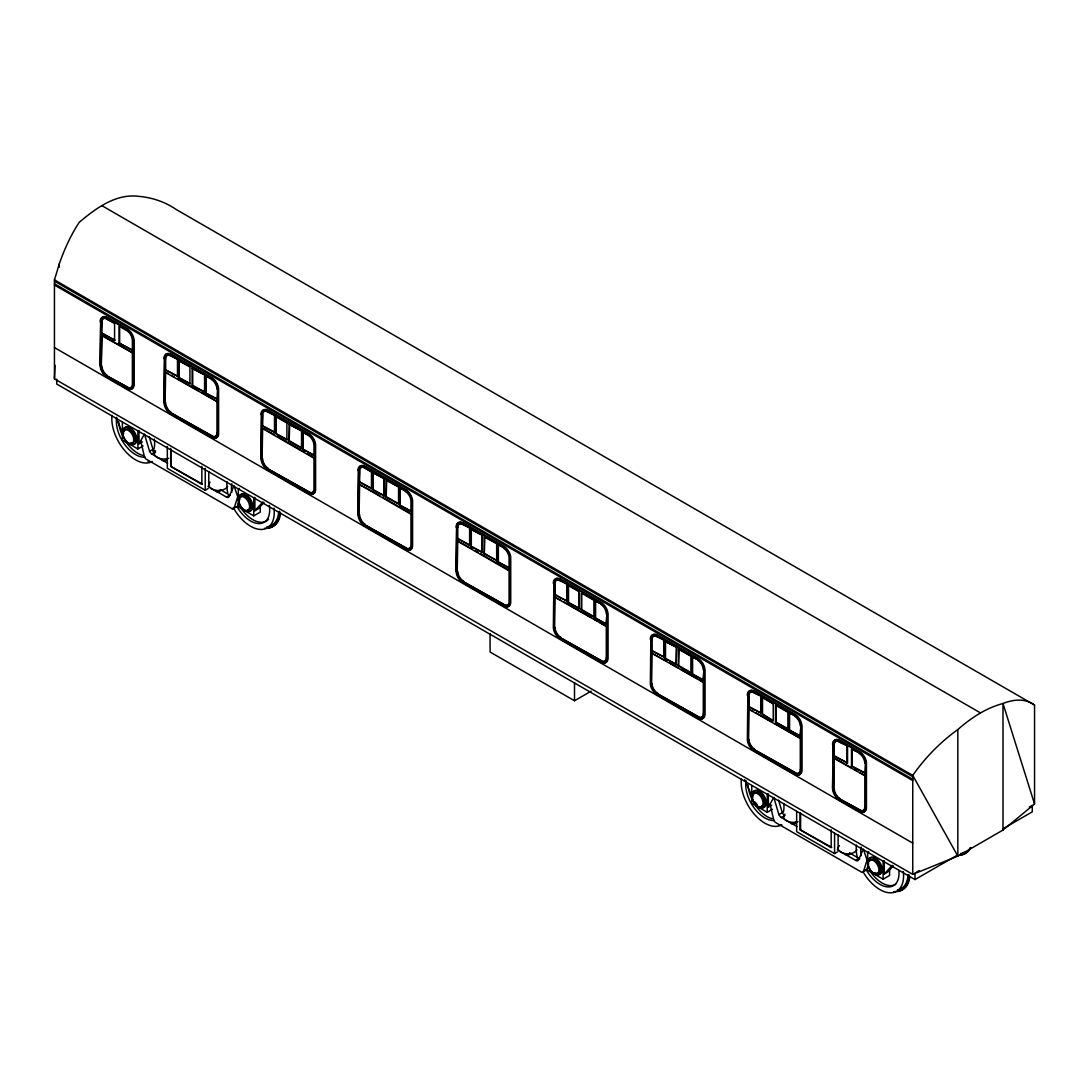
<?xml version="1.0" encoding="UTF-8"?>
<svg xmlns="http://www.w3.org/2000/svg" width="1089" height="1089" viewBox="0 0 1089 1089"><rect width="100%" height="100%" fill="white"/><g stroke="black" fill="none" stroke-linecap="round" stroke-linejoin="round"><path stroke-width="1.5" d="M54.45 378.836L54.45 279.859L59.282 263.946A121.138 60.535 -78.8 0 1 79.238 222.319C95.75 208.421 115.665 193.474 138.507 196.319A121.138 95.083 -55.8 0 1 176.255 209.524L1034.55 705.059L1034.55 804.036L1002.996 830.063L957.83 856.145L912.745 874.358L54.45 378.836L55.022 365.319M59.133 267.322L59.282 263.946M100.134 321.677L100.188 320.738A9.57 5.527 60 0 1 106.014 317.375L127.631 329.858A9.57 5.527 60 0 1 133.457 339.945L133.457 385.751A9.57 5.527 60 0 1 127.631 389.113L106.014 376.631A9.57 5.527 60 0 1 100.188 366.53L100.746 320.411M100.923 319.513A9.57 5.527 60 0 1 106.572 317.049L128.189 329.531A9.57 5.527 60 0 1 134.015 339.618L134.015 385.424A9.57 5.527 60 0 1 129.904 389.236M163.963 358.54L164.017 357.587A9.57 5.527 60 0 1 169.843 354.224L212.219 378.686A9.57 5.527 60 0 1 218.045 388.787L218.045 434.579A9.57 5.527 60 0 1 212.219 437.941L169.843 413.48A9.57 5.527 60 0 1 164.017 403.393L164.589 357.26A9.57 5.527 60 0 1 170.415 353.898L212.777 378.359A9.57 5.527 60 0 1 218.603 388.46L218.603 434.252A9.57 5.527 60 0 1 215.282 438.091M260.965 414.541L261.02 413.589A9.57 5.527 60 0 1 266.846 410.226L309.208 434.688A9.57 5.527 60 0 1 315.034 444.788L315.034 490.581A9.57 5.527 60 0 1 309.208 493.943L266.846 469.482A9.57 5.527 60 0 1 261.02 459.395L261.578 413.262A9.57 5.527 60 0 1 267.404 409.9L309.78 434.361A9.57 5.527 60 0 1 315.606 444.462L315.606 490.254A9.57 5.527 60 0 1 310.651 493.916M357.954 470.53L358.009 469.59A9.57 5.527 60 0 1 363.835 466.228L406.211 490.69A9.57 5.527 60 0 1 412.037 500.777L412.037 546.583A9.57 5.527 60 0 1 406.211 549.945L363.835 525.483A9.57 5.527 60 0 1 358.009 515.383L358.567 469.264A9.57 5.527 60 0 1 358.744 468.365M359.03 467.562A9.57 5.527 60 0 1 364.407 465.901L406.769 490.363A9.57 5.527 60 0 1 412.595 500.45L412.595 546.256A9.57 5.527 60 0 1 406.769 549.618L391.4 540.811M456.073 527.185L456.128 526.246A9.57 5.527 60 0 1 461.954 522.87L504.33 547.331A9.57 5.527 60 0 1 510.156 557.432L510.156 603.238A9.57 5.527 60 0 1 504.33 606.6L461.954 582.139A9.57 5.527 60 0 1 456.128 572.038L456.699 525.919A9.57 5.527 60 0 1 456.863 525.007M457.149 524.204A9.57 5.527 60 0 1 462.526 522.557L504.888 547.018A9.57 5.527 60 0 1 510.727 557.105L510.727 602.911A9.57 5.527 60 0 1 504.888 606.274L496.788 601.659M553.294 583.323L553.348 582.37A9.57 5.527 60 0 1 559.174 579.008L601.55 603.469A9.57 5.527 60 0 1 607.376 613.556L607.376 659.362A9.57 5.527 60 0 1 601.55 662.725L559.174 638.263A9.57 5.527 60 0 1 553.348 628.176L553.865 582.996M554.083 581.145A9.57 5.527 60 0 1 559.746 578.681L602.108 603.143A9.57 5.527 60 0 1 607.948 613.243L607.948 659.036A9.57 5.527 60 0 1 602.979 662.697M650.296 639.311L650.351 638.372A9.57 5.527 60 0 1 656.177 635.01L698.539 659.471A9.57 5.527 60 0 1 704.379 669.558L704.379 715.364A9.57 5.527 60 0 1 698.539 718.726L656.177 694.265A9.57 5.527 60 0 1 650.351 684.164L650.854 638.984M650.909 638.045A9.57 5.527 60 0 1 656.735 634.683L699.111 659.144A9.57 5.527 60 0 1 704.937 669.231L704.937 715.037A9.57 5.527 60 0 1 699.111 718.4L659.036 695.327M747.285 695.313L747.34 694.374A9.57 5.527 60 0 1 753.166 691.011L795.542 715.473A9.57 5.527 60 0 1 801.368 725.56L801.368 771.366A9.57 5.527 60 0 1 795.542 774.728L753.166 750.267A9.57 5.527 60 0 1 747.34 740.166L747.857 694.986M747.912 694.047A9.57 5.527 60 0 1 753.738 690.685L796.1 715.146A9.57 5.527 60 0 1 801.926 725.233L801.926 771.039A9.57 5.527 60 0 1 797.815 774.851M832.554 744.549L832.609 743.596A9.57 5.527 60 0 1 838.435 740.234L860.051 752.717A9.57 5.527 60 0 1 865.878 762.804L865.878 808.61A9.57 5.527 60 0 1 860.051 811.972L838.435 799.489A9.57 5.527 60 0 1 832.609 789.402L833.167 743.27A9.57 5.527 60 0 1 833.63 741.568M834.024 740.874A9.57 5.527 60 0 1 839.006 739.907L860.623 752.39A9.57 5.527 60 0 1 866.449 762.477L866.449 808.283A9.57 5.527 60 0 1 861.481 811.945M140.712 440.746L144.333 456.305A3.076 1.783 60 0 0 146.416 459.272L232.039 508.699A3.076 1.783 60 0 0 234.121 508.141L237.742 496.761M234.121 508.141L237.497 506.181L238.859 501.92M770.059 804.09L773.68 819.649A3.076 1.783 60 0 0 775.763 822.617L861.372 872.044A3.076 1.783 60 0 0 863.454 871.486L867.075 860.106M863.454 871.486L866.844 869.526L868.654 863.836M142.4 441.835L139.011 443.781L144.456 434.048L149.574 451.295A4.56 2.627 60 0 0 152.12 454.195L161.213 459.449M771.733 805.179L768.358 807.126L773.789 797.393L778.907 814.64A4.56 2.627 60 0 0 781.453 817.54L796.971 826.497M260.257 505.623L260.257 512.116L253.778 515.859L253.778 498.013L254.894 497.36L254.894 510.687L262.925 501.961M264.014 502.505L258.284 508.74L254.894 510.687M889.59 868.968L889.59 875.461L883.111 879.204L883.111 861.358L884.241 860.705L884.241 874.031L892.272 865.306M893.361 865.85L887.617 872.085L884.241 874.031M912.745 874.358L912.745 775.382A117.326 70.023 -49.6 0 1 957.83 729.576C970.925 717.964 985.94 708.041 1002.996 703.494A117.326 53.17 -62.2 0 1 1034.55 705.059M101.25 322.371A7.977 4.601 60 0 1 106.899 319.118L114.563 323.542L114.563 340.476L101.25 332.798L101.822 322.045A7.977 4.601 60 0 1 106.001 318.179M106.899 319.118L113.855 322.48M101.25 332.798L115.135 340.149M132.191 386.595A7.977 4.601 60 0 1 127.304 387.031L106.899 375.896A7.977 4.601 60 0 1 101.25 366.135L101.822 335.072L132.953 353.04L132.953 383.777A7.977 4.601 60 0 1 132.518 386.023M126.746 387.357A7.977 4.601 60 0 0 132.382 384.104L132.382 340.353A7.977 4.601 60 0 0 126.746 330.58L119.082 326.156L119.082 343.076L132.953 350.44L132.953 340.027A7.977 4.601 60 0 0 132.899 339.142M100.134 365.523L100.692 321.35M101.25 366.135L101.822 335.072M132.953 350.44L119.082 343.076M132.953 353.04L101.25 335.398M106.899 375.896L127.304 387.031M106.858 377.175L106.572 376.304A9.57 5.527 60 0 1 103.332 372.887M165.092 359.234L165.651 358.907A7.977 4.601 60 0 1 171.3 355.654L178.065 359.561L170.728 355.98A7.977 4.601 60 0 0 165.092 359.234L165.092 369.647L178.065 376.481L165.092 369.647M126.787 388.691L128.189 388.787A9.57 5.527 60 0 0 129.06 389.086M178.623 360.527L189.908 367.047L189.908 383.968L178.623 377.461L178.623 360.527L189.064 365.904M217.351 434.184A7.977 4.601 60 0 1 211.892 435.872L170.728 412.758A7.977 4.601 60 0 1 165.092 402.984L165.092 372.247L168.536 373.595M192.154 368.341L205.127 375.188L204.569 392.435L192.154 385.275L192.154 368.341L203.752 374.385M178.623 377.461L190.466 383.655M192.154 385.275L205.127 392.108M163.963 402.386L164.534 358.213M165.092 402.984L165.651 371.934M205.698 393.088L217.541 399.282L205.698 393.088L205.698 376.154L211.892 379.095A7.977 4.601 60 0 1 214.057 380.837M170.728 412.758L211.892 435.872M170.701 414.038L170.415 413.153A9.57 5.527 60 0 1 166.508 408.688M216.97 399.609L217.541 388.855M165.092 372.247L217.541 401.882L201.683 392.734M122.431 422.178L122.431 440.024L137.881 448.954L143.081 445.959M149.574 451.295L152.964 449.349L149.234 436.798M152.12 454.195L155.496 452.248M211.334 436.199A7.977 4.601 60 0 0 216.97 432.946L217.541 432.619M211.375 437.519L212.777 437.615A9.57 5.527 60 0 0 213.648 437.928M170.687 448.423L170.687 466.378L202.404 484.033M262.081 425.649L275.054 432.483L262.081 425.649L262.653 414.909A7.977 4.601 60 0 1 264.858 411.016M262.081 415.236A7.977 4.601 60 0 1 267.731 411.969L268.289 411.642A7.977 4.601 60 0 0 266.832 411.029M267.731 411.969L275.054 415.549M289.157 424.342L302.129 431.19L301.558 448.437L289.157 441.276L289.157 424.342L302.129 431.19M275.626 433.463L286.897 439.97L286.897 423.049L275.626 416.529L275.626 433.463L287.469 439.643M302.688 432.156L308.323 435.409A7.977 4.601 60 0 1 313.972 445.183L313.972 455.597L302.688 449.09L302.688 432.156L308.895 435.096A7.977 4.601 60 0 1 314.49 443.985M289.157 441.276L289.715 424.016M167.311 446.408L167.311 468.324L205.236 490.227L208.176 488.525M260.965 458.374L261.523 414.215M314.108 490.867A7.977 4.601 60 0 1 308.895 491.874L267.731 468.76A7.977 4.601 60 0 1 262.081 458.986L262.653 427.923M267.731 468.76L308.895 491.874M302.688 449.09L314.53 455.27M267.69 470.04L282.786 478.098M239.444 488.43L238.314 489.084L238.314 506.93L253.778 515.859M207.945 486.429L226.349 497.047L229.725 495.1A4.56 2.627 60 0 0 230.215 495.332M232.039 508.699L235.415 506.753M308.364 493.521L309.78 493.616M359.084 471.224A7.977 4.601 60 0 1 364.72 467.971L371.485 471.877L371.485 488.811L359.084 481.651L359.642 470.897A7.977 4.601 60 0 1 364.543 467.276M364.72 467.971L371.485 471.877M372.615 472.531L384.458 478.724L383.9 495.971L372.615 489.465L372.615 472.531L384.458 478.724M359.084 481.651L372.057 488.485M411.098 546.855A7.977 4.601 60 0 1 405.884 547.876L364.72 524.762A7.977 4.601 60 0 1 359.084 514.988L359.084 484.251L379.816 495.577M372.615 489.465L384.458 495.645M385.588 496.298L399.118 504.112L386.146 497.278L386.146 480.344L399.118 487.178L388.092 480.821M386.146 497.278L386.718 480.018M357.954 514.376L358.512 470.217M359.084 514.988L359.642 483.924M405.326 491.411A7.977 4.601 60 0 1 410.961 501.185L410.961 511.599L399.69 505.092L399.69 488.158L405.884 491.085A7.977 4.601 60 0 1 408.702 493.589M364.72 524.762L405.884 547.876M399.69 505.092L411.533 511.272M364.679 526.041L388.487 539.137M457.203 527.879L457.775 527.552A7.977 4.601 60 0 1 463.41 524.299L470.176 528.206L462.839 524.626A7.977 4.601 60 0 0 457.203 527.879L457.203 538.293L469.618 545.466L469.618 528.533M470.734 529.186L482.577 535.366L482.019 552.627L470.734 546.106L470.734 529.186L482.577 535.366M457.203 538.293L470.176 545.14M509.216 603.51A7.977 4.601 60 0 1 504.016 604.518L462.839 581.403A7.977 4.601 60 0 1 457.203 571.643L457.203 540.906L472.177 548.897M470.734 546.106L482.577 552.3M483.707 552.953L497.237 560.767L484.278 553.92L484.278 537L497.237 543.833L486.211 537.462M484.278 553.92L484.836 536.673M456.073 571.031L456.645 526.858M457.203 571.643L457.775 540.58M503.445 548.066A7.977 4.601 60 0 1 509.08 557.827L509.08 568.254L497.809 561.747L497.809 544.813L504.016 547.74A7.977 4.601 60 0 1 509.216 554.764M462.839 581.403L504.016 604.518M497.809 561.747L509.652 567.927M462.811 582.683L493.875 599.971M559.174 579.811A7.977 4.601 60 0 1 560.631 580.423L567.396 584.33L567.396 601.264L554.424 594.431L554.995 583.69A7.977 4.601 60 0 1 557.2 579.797M554.424 584.003A7.977 4.601 60 0 1 560.059 580.75L560.631 580.423M560.059 580.75L567.396 584.33M554.424 594.431L567.396 601.264M554.424 597.031L606.872 626.665L606.872 657.402A7.977 4.601 60 0 1 601.237 660.655L560.059 637.541A7.977 4.601 60 0 1 554.424 627.768L554.424 597.031L560.753 600.039M579.239 591.817L579.239 608.751L567.954 602.244L567.954 585.31L579.239 591.817L579.239 608.751M581.499 593.124L581.499 610.058L581.499 593.124L593.9 600.284L593.9 617.218L581.499 610.058M567.954 602.244L579.797 608.424M606.682 611.841A7.977 4.601 60 0 1 606.872 613.638L606.301 624.378L595.03 617.871L595.03 600.937L601.237 603.864A7.977 4.601 60 0 1 604.055 606.369M554.424 627.768L554.995 596.704M595.03 600.937L601.237 603.864M560.059 637.541L601.237 660.655M595.03 617.871L606.872 624.051M560.032 638.821L599.821 661.132M606.301 624.378L606.872 613.638M600.665 660.982A7.977 4.601 60 0 0 606.301 657.715L606.872 657.402M651.426 640.005L651.984 639.679A7.977 4.601 60 0 1 657.62 636.425L664.385 640.332L664.385 657.266L651.426 650.432L651.426 640.005A7.977 4.601 60 0 1 657.062 636.752L657.62 636.425M657.062 636.752L664.385 640.332M664.957 641.312L676.8 647.492L676.228 664.753L664.957 658.246L664.957 641.312L675.384 646.689M651.426 650.432L664.385 657.266M651.426 653.032L703.862 682.667L703.862 713.39A7.977 4.601 60 0 1 698.226 716.657L657.062 693.53A7.977 4.601 60 0 1 651.426 683.769L651.426 653.032L666.4 661.023M490.077 633.757L490.077 652.025L574.502 700.758L591.177 691.134M678.488 649.126L690.889 656.286L690.889 673.22L678.488 666.06L678.488 649.126L691.461 655.959M664.957 658.246L676.8 664.426M703.44 666.904A7.977 4.601 60 0 1 703.862 669.64L703.303 680.38L692.019 673.873L692.019 656.939L698.226 659.866A7.977 4.601 60 0 1 703.113 665.951M678.488 666.06L679.046 648.799M651.426 683.769L651.984 652.706M692.019 656.939L698.226 659.866M657.062 693.53L698.226 716.657M692.019 673.873L703.862 680.053M657.021 694.823L656.735 693.938A9.57 5.527 60 0 1 655.034 692.427M703.303 680.38L703.862 669.64M697.668 716.97A7.977 4.601 60 0 0 703.303 713.717L703.862 713.39M748.415 696.007A7.977 4.601 60 0 1 754.051 692.754L761.388 696.334L761.388 713.268L748.415 706.434L748.973 695.68A7.977 4.601 60 0 1 753.152 691.801M754.051 692.754L760.027 695.558M748.415 706.434L761.388 713.268M774.919 723.681L800.864 738.655L800.864 769.392A7.977 4.601 60 0 1 795.215 772.646L754.051 749.531A7.977 4.601 60 0 1 748.415 739.771L748.415 709.034L753.302 711.199M773.231 703.821L762.518 696.987L762.518 713.921L773.231 720.755L761.946 714.248L761.946 697.314L773.231 703.821L773.231 720.755M789.021 712.941L795.215 715.868A7.977 4.601 60 0 1 800.864 725.642L800.292 736.382L789.021 729.875L789.021 712.941L793.813 715.051M775.477 722.061L787.891 729.222L787.891 712.288L775.477 705.128L775.477 722.061L788.45 728.895M748.415 739.771L748.973 708.708M754.051 749.531L795.215 772.646M789.021 729.875L800.864 736.055M800.292 736.382L800.864 725.642M748.415 709.034L800.864 738.655M864.203 809.93A7.977 4.601 60 0 1 859.738 809.903L839.32 798.768A7.977 4.601 60 0 1 833.684 788.994L834.242 744.917A7.977 4.601 60 0 1 836.447 741.024M833.684 745.23A7.977 4.601 60 0 1 839.32 741.977L843.716 743.869M794.657 772.972A7.977 4.601 60 0 0 800.292 769.719L800.864 769.392M794.698 774.306L796.1 774.402A9.57 5.527 60 0 0 796.971 774.701M839.32 741.977L847.555 746.088L847.555 763.008L833.684 755.657L847.555 763.008M851.503 765.948L865.374 773.299L851.503 765.948L851.503 749.014L858.459 752.376M851.503 749.014L859.738 753.112A7.977 4.601 60 0 1 863.169 756.447M751.764 785.523L751.764 803.369L767.228 812.299L772.414 809.304M864.802 773.626L865.374 762.885M778.907 814.64L782.297 812.693L778.581 800.143M781.453 817.54L784.842 815.593M832.554 788.382L833.112 744.223M833.684 788.994L834.242 757.93M833.684 758.257L865.374 775.913L859.711 772.632M839.32 798.768L859.738 809.903M839.279 800.047L860.623 811.645M800.034 813.401L800.034 829.723L831.751 847.378M859.167 810.216A7.977 4.601 60 0 0 864.802 806.963L865.374 806.636M796.644 811.441L796.644 831.669L834.569 853.572L837.509 851.87M868.777 851.775L867.647 852.428L867.647 870.274L883.111 879.204M846.575 855.137L855.682 860.392L859.071 858.445A4.56 2.627 60 0 0 859.793 858.772M916.462 872.207L919.402 870.519M1029.364 807.031L1032.29 805.343L1032.29 811.85L1002.969 828.783M56.71 379.163L56.71 384.036L914.991 879.572L957.517 855.028M101.822 205.617L980.413 712.873M54.45 279.859L912.745 775.382L957.83 856.145L957.83 729.576M54.45 281.153L912.745 776.688M54.45 283.766L912.745 779.288M54.45 285.059L912.745 780.595M127.304 330.253L119.64 325.829L119.64 342.763M211.892 379.095L206.257 375.841L206.257 392.761M269.65 412.432L273.707 414.773M287.469 422.723L276.184 416.202L276.184 433.136M401.664 488.648L405.884 491.085M501.185 546.106L504.016 547.74M579.797 591.504L568.526 584.984L568.526 601.918M586.195 595.193L594.458 599.957M788.45 711.961L776.049 704.801L776.049 721.735M288.585 440.296L302.129 448.11M580.927 609.078L594.458 616.891M677.93 665.08L691.461 672.893M171.422 375.256L174.308 376.917M177.18 378.591L198.797 391.06M264.096 428.767L274.183 434.579M277.069 436.253L304.444 452.058M307.329 453.718L314.53 457.884M382.702 497.237L411.533 513.885M475.063 550.558L477.948 552.232M480.821 553.893L509.652 570.527M563.639 601.7L591.014 617.504M593.9 619.178L596.786 620.839M599.658 622.5L605.43 625.835M669.272 662.697L677.93 667.68M680.802 669.354L696.661 678.501M699.546 680.162L702.419 681.823M756.188 712.873L772.033 722.021M835.658 758.747L851.217 767.731M854.048 769.365L856.88 770.998M359.084 484.251L410.961 514.212L410.961 544.936A7.977 4.601 60 0 1 405.326 548.203M457.203 540.906L509.08 570.854L509.08 601.591A7.977 4.601 60 0 1 503.445 604.844M108.846 377.679L127.345 388.365M172.715 414.555L177.071 417.073M179.971 418.748L211.933 437.193M285.686 479.773L308.936 493.194M754.582 750.484L761.851 754.691M764.75 756.365L795.256 773.98M54.45 347.582L912.745 843.104M220.223 489.614L229.725 495.1M849.556 852.959L859.071 858.445M163.309 460.661L167.638 463.152M837.278 849.774L844.479 853.926M170.687 466.378L201.846 484.36L201.846 466.405M800.034 829.723L831.179 847.705L831.179 829.75M560.59 638.494L559.746 637.936A9.57 5.527 60 0 1 556.506 634.519M463.37 582.356L462.526 581.812A9.57 5.527 60 0 1 460.81 580.301M365.251 525.715L364.407 525.157A9.57 5.527 60 0 1 362.691 523.646M268.248 469.713L267.404 469.155A9.57 5.527 60 0 1 265.702 467.644M795.542 821.705L795.814 822.072A2.709 1.565 0 0 1 793.2 824.046L792.493 823.992A2.709 1.565 0 0 1 790.573 822.889L790.573 822.889M744.631 779.697L752.2 796.658M115.979 417.89L122.172 431.775M868.355 863.863L863.346 849.093L858.227 860.433A4.56 2.627 60 0 1 855.682 860.392M239.022 500.518L233.999 485.748L228.881 497.088A4.56 2.627 60 0 1 226.349 497.047M1034.55 804.036L1002.996 703.494L1002.996 830.063M215.146 490.581L215.159 490.676A2.709 1.565 0 0 0 217.079 491.779L217.786 491.833A2.709 1.565 0 0 0 220.4 490.676M161.145 459.136L161.24 459.544A2.709 1.565 0 0 0 163.159 460.647L163.854 460.701A2.709 1.565 0 0 0 166.576 459.136M833.112 788.055L833.167 789.076A9.57 5.527 60 0 0 833.63 791.308M456.645 570.704L456.699 571.711A9.57 5.527 60 0 0 456.863 572.814M358.512 514.049L358.567 515.07A9.57 5.527 60 0 0 361.902 522.734M261.523 458.061L261.578 459.068A9.57 5.527 60 0 0 262.041 461.3M164.534 402.059L164.589 403.066A9.57 5.527 60 0 0 165.038 405.299M100.692 365.196L100.746 366.203M914.991 873.065L914.991 879.572M864.802 776.226L864.802 806.963M852.061 748.688L852.061 765.621M846.983 746.414L846.983 763.335M838.122 834.991L838.122 848.331M834.569 833.344L834.569 853.572M834.242 744.917L834.242 755.33M800.592 813.075L800.592 829.396M800.292 738.982L800.292 769.719M789.579 712.614L789.579 729.548M768.358 807.126L768.358 793.799L767.228 794.453L767.228 812.299M760.816 696.661L760.816 713.594M748.973 695.68L748.973 706.108M703.303 682.98L703.303 713.717M692.59 656.613L692.59 673.547M676.228 647.819L676.228 664.753M665.515 640.985L665.515 657.919M663.827 640.659L663.827 657.593M651.984 639.679L651.984 650.106M606.301 626.992L606.301 657.715M595.588 600.611L595.588 617.545M574.502 682.504L574.502 700.758M566.838 584.657L566.838 601.591M554.995 583.69L554.995 594.104M498.367 544.486L498.367 561.42M496.679 544.16L496.679 561.094M482.019 535.693L482.019 552.627M471.306 528.859L471.306 545.793M457.775 527.552L457.775 537.98M400.248 487.831L400.248 504.765M398.56 487.504L398.56 504.438M383.9 479.037L383.9 495.971M373.173 472.204L373.173 489.138M359.642 470.897L359.642 481.324M303.259 431.829L303.259 448.763M301.558 431.503L301.558 448.437M274.496 415.875L274.496 432.809M262.653 414.909L262.653 425.323M262.081 458.986L262.081 428.249L313.972 458.21L313.972 488.947A7.977 4.601 60 0 1 308.323 492.201M216.97 402.209L216.97 432.946M208.789 471.646L208.789 484.973M205.236 468.311L205.236 490.227M204.569 375.514L204.569 392.435M192.726 368.028L192.726 384.948M179.195 360.2L179.195 377.134M177.493 359.887L177.493 376.808M171.259 449.73L171.259 466.051M165.651 358.907L165.651 369.321M139.011 443.781L139.011 430.454L137.881 431.108L137.881 448.954M101.822 322.045L101.822 332.472M165.923 407.572A9.57 5.527 60 0 1 165.433 406.442M838.421 741.037A7.977 4.601 60 0 1 839.878 741.65M794.657 716.194A7.977 4.601 60 0 1 800.292 725.968M859.167 753.438A7.977 4.601 60 0 1 864.802 763.212M754.623 749.205A7.977 4.601 60 0 1 748.973 739.445M654.244 691.515A9.57 5.527 60 0 1 652.257 688.357M651.767 687.227A9.57 5.527 60 0 1 651.372 686.084M753.738 749.94A9.57 5.527 60 0 1 750.498 746.523M749.831 745.461A9.57 5.527 60 0 1 749.246 744.359M748.756 743.215A9.57 5.527 60 0 1 748.075 740.942M365.291 524.435A7.977 4.601 60 0 1 359.642 514.661M460.021 579.389A9.57 5.527 60 0 1 457.149 573.944M171.3 412.432A7.977 4.601 60 0 1 165.651 402.658M409.872 495.304A7.977 4.601 60 0 1 411.329 499.061M211.334 379.421A7.977 4.601 60 0 1 216.97 389.181M106.722 318.424A7.977 4.601 60 0 1 107.457 318.791M102.665 371.825A9.57 5.527 60 0 1 102.094 370.723M101.59 369.593A9.57 5.527 60 0 1 101.209 368.45M863.727 757.331A7.977 4.601 60 0 1 864.203 758.243M864.612 759.196A7.977 4.601 60 0 1 865.319 762.001M555.839 633.458A9.57 5.527 60 0 1 555.254 632.355M554.764 631.225A9.57 5.527 60 0 1 554.369 630.082M264.164 465.738A9.57 5.527 60 0 1 263.497 464.676M262.925 463.574A9.57 5.527 60 0 1 262.422 462.444M107.457 375.569A7.977 4.601 60 0 1 101.822 365.809M128.039 330.729A7.977 4.601 60 0 1 130.122 332.758M130.748 333.588A7.977 4.601 60 0 1 132.518 337.277M839.006 799.163A9.57 5.527 60 0 1 836.502 796.74M835.767 795.746A9.57 5.527 60 0 1 835.1 794.684M834.514 793.582A9.57 5.527 60 0 1 834.024 792.452M463.41 581.077A7.977 4.601 60 0 1 457.775 571.317M839.878 798.441A7.977 4.601 60 0 1 834.242 788.667M865.183 808.215A7.977 4.601 60 0 1 864.612 809.467M697.668 660.193A7.977 4.601 60 0 1 703.303 669.966M657.62 693.203A7.977 4.601 60 0 1 651.984 683.443M268.289 468.433A7.977 4.601 60 0 1 262.653 458.66M604.667 607.199A7.977 4.601 60 0 1 606.11 609.949M600.665 604.191A7.977 4.601 60 0 1 606.301 613.965M560.631 637.215A7.977 4.601 60 0 1 554.995 627.441M214.724 381.586A7.977 4.601 60 0 1 217.351 387.058M753.887 692.059A7.977 4.601 60 0 1 754.623 692.427M849.747 853.204A2.709 1.565 0 0 1 847.119 855.178L846.425 855.124A2.709 1.565 0 0 1 844.765 854.402M866.844 869.526A3.076 1.783 60 0 1 865.211 870.302M868.845 860.024A9.57 5.527 60 0 1 880.171 863.06A9.57 5.527 60 0 1 877.135 874.372M797.978 821.651A9.57 5.527 0 0 1 786.435 820.766A9.57 5.527 0 0 1 784.91 814.096M757.25 804.648A7.677 4.438 60 0 1 755.929 803.26M753.411 794.752A7.677 4.438 60 0 1 761.96 796.331A7.677 4.438 60 0 1 761.361 806.391M753.629 791.621A9.57 5.527 60 0 1 764.859 797.257A9.57 5.527 60 0 1 761.252 807.466M756.106 803.723A9.57 5.527 60 0 1 754.704 801.667M752.962 797.162A9.57 5.527 60 0 1 752.962 793.119M869.294 861.658A7.677 4.438 60 0 1 875.474 860.678A7.677 4.438 60 0 1 879.953 869.975A7.677 4.438 60 0 1 874.535 872.575M856.934 849.76A9.57 5.527 0 0 1 844.029 853.436A9.57 5.527 0 0 1 839.415 845.568M784.597 815.43A4.56 2.627 60 0 1 782.297 812.693M970.285 847.501A35.107 20.269 60 0 1 959.763 855.273M964.105 852.292A33.5 19.343 60 0 1 960.512 853.626M969.632 849.583A35.107 20.269 60 0 1 960.539 854.824M971.429 847.732A33.5 19.343 60 0 1 969.387 849.243M908.035 875.052A33.5 19.343 60 0 1 897.554 889.972M898.861 870.302A27.062 15.627 60 0 1 888.352 886.936A27.062 15.627 60 0 1 866.368 870.043M861.127 855.723A27.062 15.627 60 0 1 861.127 847.079M895.675 884.363A27.062 15.627 60 0 1 870.111 871.146M908.811 874.603A33.5 19.343 60 0 1 908.403 877.938M907.613 880.919A33.5 19.343 60 0 1 905.694 884.704M903.285 871.459A33.5 19.343 60 0 1 890.652 892.817A33.5 19.343 60 0 1 863.141 871.908M857.778 859.262A33.5 19.343 60 0 1 856.417 845.105M909.192 875.433A35.107 20.269 60 0 1 893.906 891.592M909.873 876.427A35.107 20.269 60 0 1 897.595 891.17M774.415 820.48A27.062 15.627 60 0 1 753.711 807.344A27.062 15.627 60 0 1 746.088 780.663M783.821 803.886A27.062 15.627 60 0 1 783.331 812.203M781.603 824.822A33.5 19.343 60 0 1 754.378 814.3A33.5 19.343 60 0 1 741.378 778.689M781.779 825.203A35.107 20.269 60 0 1 778.866 825.176M772.06 818.71A27.062 15.627 60 0 1 755.861 805.901M751.628 798.564A27.062 15.627 60 0 1 748.02 784.924M239.512 496.679A9.57 5.527 60 0 1 250.157 498.653A9.57 5.527 60 0 1 249.422 511.19M168.645 458.306A9.57 5.527 0 0 1 157.088 457.421A9.57 5.527 0 0 1 155.564 450.751M237.497 506.181A3.076 1.783 60 0 1 235.877 506.957M123.615 433.817A9.57 5.527 60 0 1 128.407 427.011A9.57 5.527 60 0 1 136.697 437.315A9.57 5.527 60 0 1 131.905 444.121M124.064 431.407A7.677 4.438 60 0 1 133.157 433.83A7.677 4.438 60 0 1 130.721 442.924M239.771 499.824A7.677 4.438 60 0 1 239.948 498.313M240.492 497.115A7.677 4.438 60 0 1 249.041 500.736A7.677 4.438 60 0 1 247.911 509.951M227.601 486.415A9.57 5.527 0 0 1 214.696 490.077A9.57 5.527 0 0 1 210.068 482.223M155.251 452.085A4.56 2.627 60 0 1 152.964 449.349M152.256 461.477A33.5 19.343 60 0 1 125.044 450.955A33.5 19.343 60 0 1 112.031 415.345M152.433 461.859A35.107 20.269 60 0 1 147.995 461.613M145.082 457.135A27.062 15.627 60 0 1 124.364 443.999A27.062 15.627 60 0 1 116.754 417.318M154.284 438.99A27.062 15.627 60 0 1 152.855 451.826M142.727 455.365A27.062 15.627 60 0 1 124.963 440.187M122.295 435.219A27.062 15.627 60 0 1 118.674 421.579M278.702 511.707A33.5 19.343 60 0 1 266.914 526.804M279.478 511.258A33.5 19.343 60 0 1 279.07 514.593M278.267 517.574A33.5 19.343 60 0 1 272.59 524.844M269.323 505.405A27.062 15.627 60 0 1 259.577 523.578A27.062 15.627 60 0 1 237.021 506.698M231.794 492.378A27.062 15.627 60 0 1 231.794 483.734M268.493 519.303A27.062 15.627 60 0 1 240.002 506.603M273.952 508.114A33.5 19.343 60 0 1 261.306 529.472A33.5 19.343 60 0 1 233.808 508.563M227.683 492.759A33.5 19.343 60 0 1 227.07 481.76M279.859 512.089A35.107 20.269 60 0 1 264.559 528.247M272.209 526.831A35.107 20.269 60 0 1 268.248 527.825M280.526 513.082A35.107 20.269 60 0 1 273.393 526.232M752.227 796.835A7.677 4.438 60 0 0 760.381 806.963A7.677 4.438 60 0 0 760.381 796.1A7.677 4.438 60 0 0 752.227 796.835M868.124 863.74A7.677 4.438 60 0 0 876.264 873.868A7.677 4.438 60 0 0 876.264 863.005A7.677 4.438 60 0 0 868.124 863.74M867.77 862.393A9.57 5.527 60 0 0 877.925 875.025A9.57 5.527 60 0 0 877.925 861.494A9.57 5.527 60 0 0 867.77 862.393M751.886 795.487A9.57 5.527 60 0 0 762.028 808.12A9.57 5.527 60 0 0 762.028 794.589A9.57 5.527 60 0 0 751.886 795.487M122.54 432.142A9.57 5.527 60 0 0 132.695 444.775A9.57 5.527 60 0 0 132.695 431.244A9.57 5.527 60 0 0 122.54 432.142M238.777 500.396A7.677 4.438 60 0 0 246.931 510.523A7.677 4.438 60 0 0 246.931 499.66A7.677 4.438 60 0 0 238.777 500.396M238.437 499.048A9.57 5.527 60 0 0 248.578 511.68A9.57 5.527 60 0 0 248.578 498.149A9.57 5.527 60 0 0 238.437 499.048M122.894 433.49A7.677 4.438 60 0 0 131.034 443.618A7.677 4.438 60 0 0 131.034 432.755A7.677 4.438 60 0 0 122.894 433.49"/></g></svg>
